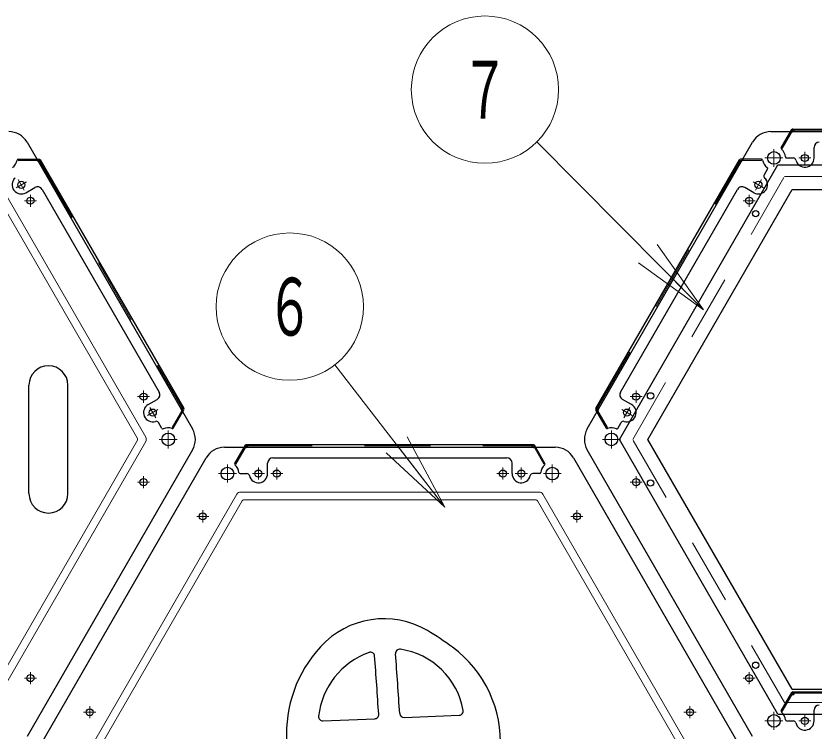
# Model space of a CAD drawing. Units: millimetres on the paper, scale 1:50. Extents: x -385 to 840, y 0 to 267.
# Drawn here: x 122.43 to 152.79, y 97.43 to 124.61 of the extents above; entities that cross this region are included whole.
import ezdxf
from ezdxf.enums import TextEntityAlignment as Align

# ---------------------------------------------------------------- set-up
doc = ezdxf.new("R2010")
doc.units = ezdxf.units.MM
doc.linetypes.add('USER1', pattern=[4.5, 2.5, -2])
doc.linetypes.add('USER2', pattern=[6, 3, -1, 1, -1])
doc.layers.add('1_50', color=7, linetype='Continuous', lineweight=25)
doc.styles.add('ＭＳ ゴシック', font='')
doc.styles.get('ＭＳ ゴシック').set_extended_font_data('MS Gothic')

msp = doc.modelspace()

# ---------------------------------------------------------------- linework, layer by layer
at = {"layer": '1_50', "color": 131}
for p, q in [((151.142, 120.217), (163.729, 120.217)), ((122.852, 119.817), (129.145, 108.917)), ((144.156, 108.917), (150.45, 119.817)), ((129.145, 108.117), (122.852, 97.217)), ((130.358, 108.217), (142.944, 108.217)), ((150.45, 97.217), (144.156, 108.117)), ((123.372, 96.917), (129.665, 107.817)), ((143.637, 107.817), (149.93, 96.917))]:
    msp.add_line(p, q, dxfattribs=at)
at = {"layer": '1_50', "color": 190}
for p, q in [((151.537, 119.6), (151.939, 120.297)), ((151.977, 120.211), (151.913, 120.211)), ((151.974, 120.317), (162.897, 120.317)), ((152.037, 120.271), (152.037, 120.317)), ((152.785, 119.217), (152.785, 119.617)), ((122.515, 119.167), (123.32, 119.167)), ((123.264, 119.091), (123.232, 119.147)), ((123.346, 119.069), (123.386, 119.092)), ((123.355, 119.147), (128.816, 109.687)), ((144.486, 109.687), (149.947, 119.147)), ((149.955, 119.069), (149.916, 119.092)), ((150.786, 119.167), (149.982, 119.167)), ((150.037, 119.091), (150.07, 119.147)), ((151.736, 119.217), (151.997, 119.217)), ((151.019, 118.803), (150.888, 118.577)), ((122.808, 117.894), (123.154, 118.094)), ((150.494, 117.894), (150.148, 118.094)), ((123.427, 118.021), (127.877, 110.313)), ((145.424, 110.313), (149.874, 118.021)), ((127.458, 109.84), (127.804, 110.04)), ((145.844, 109.84), (145.498, 110.04)), ((128.414, 108.95), (128.816, 109.647)), ((128.723, 109.637), (128.755, 109.581)), ((128.745, 109.719), (128.785, 109.742)), ((144.888, 108.95), (144.486, 109.647)), ((144.557, 109.719), (144.517, 109.742)), ((144.579, 109.637), (144.547, 109.581)), ((127.982, 108.931), (127.852, 109.157)), ((145.319, 108.931), (145.45, 109.157)), ((130.752, 107.6), (131.155, 108.297)), ((131.193, 108.211), (131.128, 108.211)), ((131.189, 108.317), (142.113, 108.317)), ((131.253, 108.271), (131.253, 108.317)), ((142.049, 108.271), (142.049, 108.317)), ((142.109, 108.211), (142.174, 108.211)), ((142.549, 107.6), (142.147, 108.297)), ((132.201, 107.817), (141.101, 107.817)), ((132.001, 107.217), (132.001, 107.617)), ((141.301, 107.217), (141.301, 107.617)), ((130.952, 107.217), (131.212, 107.217)), ((142.35, 107.217), (142.09, 107.217)), ((151.537, 98.2), (151.939, 98.897)), ((151.977, 98.811), (151.913, 98.811)), ((151.974, 98.917), (162.897, 98.917)), ((152.037, 98.871), (152.037, 98.917)), ((152.785, 97.817), (152.785, 98.217)), ((151.736, 97.817), (151.997, 97.817))]:
    msp.add_line(p, q, dxfattribs=at)
at = {"layer": '1_50', "color": 190, "linetype": 'USER1', "lineweight": 13}
for p, q in [((151.577, 119.578), (151.977, 120.271)), ((151.977, 120.271), (162.894, 120.271)), ((151.577, 119.578), (151.537, 119.601)), ((122.516, 119.121), (122.516, 119.167)), ((122.516, 119.121), (123.316, 119.121)), ((123.316, 119.121), (128.775, 109.667)), ((144.527, 109.667), (149.985, 119.121)), ((150.785, 119.121), (149.985, 119.121)), ((150.785, 119.121), (150.785, 119.167)), ((128.375, 108.974), (128.775, 109.667)), ((144.927, 108.974), (144.527, 109.667)), ((128.375, 108.974), (128.415, 108.951)), ((144.927, 108.974), (144.887, 108.951)), ((130.793, 107.578), (131.193, 108.271)), ((131.193, 108.271), (142.109, 108.271)), ((142.509, 107.578), (142.109, 108.271)), ((130.793, 107.578), (130.753, 107.601)), ((142.509, 107.578), (142.549, 107.601)), ((151.577, 98.178), (151.977, 98.871)), ((151.977, 98.871), (162.894, 98.871)), ((151.577, 98.178), (151.537, 98.201))]:
    msp.add_line(p, q, dxfattribs=at)
at = {"layer": '1_50', "lineweight": 13}
for p, q in [((148.575, 113.448), (142.241, 119.828)), ((146.816, 115.929), (148.575, 113.448)), ((148.575, 113.448), (146.461, 115.577)), ((148.575, 113.448), (146.106, 115.225)), ((138.747, 105.941), (134.559, 111.35)), ((137.306, 108.619), (138.747, 105.941)), ((138.747, 105.941), (136.911, 108.313)), ((138.747, 105.941), (136.515, 108.007))]:
    msp.add_line(p, q, dxfattribs=at)
at = {"layer": '1_50', "linetype": 'USER2', "lineweight": 13}
for p, q in [((151.258, 119.557), (151.258, 118.877)), ((151.598, 119.217), (150.918, 119.217)), ((128.222, 108.857), (128.222, 108.177)), ((145.08, 108.857), (145.08, 108.177)), ((128.562, 108.517), (127.882, 108.517)), ((145.42, 108.517), (144.74, 108.517)), ((130.473, 107.557), (130.473, 106.877)), ((142.829, 107.557), (142.829, 106.877)), ((130.813, 107.217), (130.133, 107.217)), ((143.169, 107.217), (142.489, 107.217)), ((151.258, 98.157), (151.258, 97.477)), ((151.598, 97.817), (150.918, 97.817))]:
    msp.add_line(p, q, dxfattribs=at)
at = {"layer": '1_50', "color": 2, "linetype": 'USER2', "lineweight": 13}
for p, q in [((152.435, 119.447), (152.435, 118.987)), ((152.665, 119.217), (152.205, 119.217)), ((122.748, 117.998), (122.518, 118.396)), ((150.784, 118.396), (150.554, 117.998)), ((122.832, 118.312), (122.434, 118.082)), ((150.47, 118.312), (150.868, 118.082)), ((122.983, 117.821), (122.983, 117.361)), ((150.319, 117.821), (150.319, 117.361)), ((122.753, 117.591), (123.213, 117.591)), ((150.549, 117.591), (150.089, 117.591)), ((127.283, 110.373), (127.283, 109.913)), ((146.019, 110.373), (146.019, 109.913)), ((127.053, 110.143), (127.513, 110.143)), ((146.249, 110.143), (145.789, 110.143)), ((127.832, 109.652), (127.434, 109.422)), ((127.748, 109.338), (127.518, 109.736)), ((145.47, 109.652), (145.868, 109.422)), ((145.784, 109.736), (145.554, 109.338)), ((131.881, 107.217), (131.421, 107.217)), ((131.651, 107.447), (131.651, 106.987)), ((132.581, 107.217), (132.121, 107.217)), ((132.351, 107.447), (132.351, 106.987)), ((141.181, 107.217), (140.721, 107.217)), ((140.951, 107.447), (140.951, 106.987)), ((141.881, 107.217), (141.421, 107.217)), ((141.651, 107.447), (141.651, 106.987)), ((127.053, 106.891), (127.513, 106.891)), ((127.283, 106.661), (127.283, 107.121)), ((146.249, 106.891), (145.789, 106.891)), ((146.019, 106.661), (146.019, 107.121)), ((129.534, 105.821), (129.534, 105.361)), ((143.767, 105.821), (143.767, 105.361)), ((129.764, 105.591), (129.304, 105.591)), ((143.537, 105.591), (143.997, 105.591)), ((122.983, 99.213), (122.983, 99.673)), ((150.319, 99.213), (150.319, 99.673)), ((122.753, 99.443), (123.213, 99.443)), ((150.549, 99.443), (150.089, 99.443)), ((125.234, 98.373), (125.234, 97.913)), ((148.067, 98.373), (148.067, 97.913)), ((125.464, 98.143), (125.004, 98.143)), ((147.837, 98.143), (148.297, 98.143)), ((152.435, 98.047), (152.435, 97.587)), ((152.665, 97.817), (152.205, 97.817))]:
    msp.add_line(p, q, dxfattribs=at)
at = {"layer": '1_50', "color": 4}
for p, q in [((145.38, 108.517), (151.408, 118.957)), ((151.408, 118.957), (163.463, 118.957)), ((146.466, 108.517), (151.951, 118.017)), ((151.951, 118.017), (162.92, 118.017)), ((151.408, 98.077), (145.38, 108.517)), ((151.951, 99.017), (146.466, 108.517)), ((151.951, 99.017), (162.92, 99.017)), ((151.408, 98.077), (163.463, 98.077))]:
    msp.add_line(p, q, dxfattribs=at)
at = {"layer": '1_50', "color": 131, "lineweight": 13}
for p, q in [((121.686, 118.437), (127.367, 108.597)), ((121.484, 118.187), (127.05, 108.547)), ((127.05, 108.487), (121.484, 98.847)), ((127.367, 108.437), (121.686, 98.597)), ((125.15, 96.597), (130.831, 106.437)), ((130.97, 106.517), (142.332, 106.517)), ((142.471, 106.437), (148.152, 96.597)), ((125.468, 96.547), (131.033, 106.187)), ((131.085, 106.217), (142.217, 106.217)), ((142.269, 106.187), (147.834, 96.547))]:
    msp.add_line(p, q, dxfattribs=at)
at = {"layer": '1_50', "color": 4, "linetype": 'USER1', "lineweight": 13}
for p, q in [((145.888, 108.517), (151.662, 118.517)), ((151.662, 118.517), (163.209, 118.517)), ((151.662, 98.517), (145.888, 108.517)), ((151.662, 98.517), (163.209, 98.517))]:
    msp.add_line(p, q, dxfattribs=at)
at = {"layer": '1_50'}
for p, q in [((122.926, 106.457), (122.926, 110.577)), ((124.406, 106.457), (124.406, 110.577))]:
    msp.add_line(p, q, dxfattribs=at)
at = {"layer": '1_50', "color": 2}
for p, q in [((134.107, 97.814), (136.074, 97.896)), ((137.193, 97.942), (139.288, 98.03))]:
    msp.add_line(p, q, dxfattribs=at)
at = {"layer": '1_50', "lineweight": 13}
for centre in [(140.268, 121.815), (132.845, 113.564)]:
    msp.add_circle(centre, 2.8, dxfattribs=at)
at = {"layer": '1_50', "color": 131}
for centre in [(151.258, 119.217), (128.222, 108.517), (145.08, 108.517), (130.473, 107.217), (142.829, 107.217), (151.258, 97.817)]:
    msp.add_circle(centre, 0.24, dxfattribs=at)
at = {"layer": '1_50', "color": 2}
for centre in [(152.435, 119.217), (122.633, 118.197), (150.669, 118.197), (122.983, 117.591), (150.319, 117.591), (127.283, 110.143), (146.019, 110.143), (127.633, 109.537), (145.669, 109.537), (131.651, 107.217), (132.351, 107.217), (140.951, 107.217), (141.651, 107.217), (127.283, 106.891), (146.019, 106.891), (129.534, 105.591), (143.767, 105.591), (122.983, 99.443), (150.319, 99.443), (125.234, 98.143), (148.067, 98.143), (152.435, 97.817)]:
    msp.add_circle(centre, 0.135, dxfattribs=at)
at = {"layer": '1_50', "color": 4}
for centre in [(150.567, 117.101), (146.567, 110.173), (146.567, 106.861), (150.567, 99.933)]:
    msp.add_circle(centre, 0.12, dxfattribs=at)
at = {"layer": '1_50', "color": 131}
for centre, start, end in [((122.159, 119.417), 30, 90), ((151.142, 119.417), 90, 150), ((128.453, 108.517), 330, 30), ((144.849, 108.517), 150, 210), ((130.358, 107.417), 90, 150), ((142.944, 107.417), 30, 90)]:
    msp.add_arc(centre, 0.8, start, end, dxfattribs=at)
at = {"layer": '1_50', "color": 190}
for centre, radius, start, end in [((151.913, 120.171), 0.04, 90, 150), ((151.974, 120.277), 0.04, 90, 150), ((151.977, 120.271), 0.06, 270, 0), ((151.572, 119.58), 0.04, 150, 229.1931), ((152.985, 119.617), 0.2, 90, 180), ((151.258, 119.217), 0.44, 4.7802, 49.1931), ((122.044, 119.217), 0.44, 304.7802, 349.1931), ((122.515, 119.127), 0.04, 90, 169.1931), ((123.197, 119.127), 0.04, 30, 90), ((123.316, 119.121), 0.06, 210, 300), ((123.32, 119.127), 0.04, 30, 90), ((149.982, 119.127), 0.04, 90, 150), ((149.985, 119.121), 0.06, 240, 330), ((150.104, 119.127), 0.04, 90, 150), ((150.786, 119.127), 0.04, 10.8069, 90), ((151.258, 119.217), 0.44, 190.8069, 235.2198), ((151.736, 119.257), 0.04, 184.7802, 270), ((151.997, 119.117), 0.1, 12.8396, 90), ((152.435, 119.217), 0.35, 192.8396, 0), ((150.984, 118.823), 0.04, 330, 55.2198), ((122.633, 118.197), 0.35, 132.8396, 300), ((150.669, 118.197), 0.35, 240, 47.1604), ((150.975, 118.527), 0.1, 150, 227.1604), ((123.254, 117.921), 0.2, 30, 120), ((150.048, 117.921), 0.2, 60, 150), ((127.704, 110.213), 0.2, 300, 30), ((145.598, 110.213), 0.2, 150, 240), ((127.633, 109.537), 0.35, 120, 287.1604), ((128.775, 109.667), 0.06, 120, 210), ((128.72, 109.561), 0.04, 330, 30), ((128.782, 109.667), 0.04, 330, 30), ((144.52, 109.667), 0.04, 150, 210), ((144.581, 109.561), 0.04, 150, 210), ((144.527, 109.667), 0.06, 330, 60), ((145.669, 109.537), 0.35, 252.8396, 60), ((127.766, 109.107), 0.1, 30, 107.1604), ((145.536, 109.107), 0.1, 72.8396, 150), ((128.017, 108.951), 0.04, 210, 295.2198), ((128.222, 108.517), 0.44, 70.8069, 115.2198), ((128.379, 108.97), 0.04, 250.8069, 330), ((144.922, 108.97), 0.04, 210, 289.1931), ((145.08, 108.517), 0.44, 64.7802, 109.1931), ((145.285, 108.951), 0.04, 244.7802, 330), ((131.128, 108.171), 0.04, 90, 150), ((131.189, 108.277), 0.04, 90, 150), ((131.193, 108.271), 0.06, 270, 0), ((142.109, 108.271), 0.06, 180, 270), ((142.113, 108.277), 0.04, 30, 90), ((142.174, 108.171), 0.04, 30, 90), ((132.201, 107.617), 0.2, 90, 180), ((141.101, 107.617), 0.2, 0, 90), ((130.787, 107.58), 0.04, 150, 229.1931), ((130.473, 107.217), 0.44, 4.7802, 49.1931), ((142.829, 107.217), 0.44, 130.8069, 175.2198), ((142.515, 107.58), 0.04, 310.8069, 30), ((130.952, 107.257), 0.04, 184.7802, 270), ((131.212, 107.117), 0.1, 12.8396, 90), ((131.651, 107.217), 0.35, 192.8396, 0), ((141.651, 107.217), 0.35, 180, 347.1604), ((142.09, 107.117), 0.1, 90, 167.1604), ((142.35, 107.257), 0.04, 270, 355.2198), ((151.913, 98.771), 0.04, 90, 150), ((151.974, 98.877), 0.04, 90, 150), ((151.977, 98.871), 0.06, 270, 0), ((152.985, 98.217), 0.2, 90, 180), ((151.572, 98.18), 0.04, 150, 229.1931), ((151.258, 97.817), 0.44, 4.7802, 49.1931), ((151.736, 97.857), 0.04, 184.7802, 270), ((151.997, 97.717), 0.1, 12.8396, 90), ((152.435, 97.817), 0.35, 192.8396, 0)]:
    msp.add_arc(centre, radius, start, end, dxfattribs=at)
at = {"layer": '1_50'}
for centre, start, end in [((123.666, 110.577), 0, 180), ((123.666, 106.457), 180, 0)]:
    msp.add_arc(centre, 0.74, start, end, dxfattribs=at)
at = {"layer": '1_50', "color": 131, "lineweight": 13}
for centre, radius, start, end in [((126.998, 108.517), 0.06, 330, 30), ((127.229, 108.517), 0.16, 330, 30), ((130.97, 106.357), 0.16, 90, 150), ((142.332, 106.357), 0.16, 30, 90), ((131.085, 106.157), 0.06, 90, 150), ((142.217, 106.157), 0.06, 30, 90)]:
    msp.add_arc(centre, radius, start, end, dxfattribs=at)
at = {"layer": '1_50', "color": 2}
for centre, radius, start, end in [((136.422, 98.431), 3.267, 59.5534, 137.6114), ((132.529, 91.807), 10.951, 53.5491, 59.5534), ((137.662, 97.299), 4.946, 137.6114, 182.9582), ((137.027, 100.382), 0.16, 81.5811, 184.4512), ((136.633, 97.721), 2.85, 10.0186, 81.5811), ((136.36, 96.994), 4.501, 356.5963, 53.5491), ((136.845, 97.673), 2.92, 109.7488, 173.7403), ((135.912, 100.271), 0.16, 4.4418, 109.7488), ((-14.374, 88.597), 150.898, 3.59774, 4.44176), ((-14.374, 88.597), 151.698, 3.58879, 4.45125), ((136.068, 98.056), 0.16, 272.3838, 3.5977), ((137.187, 98.102), 0.16, 183.5888, 272.3838), ((139.282, 98.189), 0.16, 272.3838, 10.0186), ((134.101, 97.974), 0.16, 173.7403, 272.3838)]:
    msp.add_arc(centre, radius, start, end, dxfattribs=at)

# ---------------------------------------------------------------- texts
at = {"layer": '1_50', "style": 'ＭＳ ゴシック', "width": 0.6}
for s, p in [('７', (140.268, 121.815)), ('６', (132.845, 113.564))]:
    msp.add_text(s, height=2.199, dxfattribs=at).set_placement(p, align=Align.MIDDLE_CENTER)

doc.saveas('drawing.dxf')
